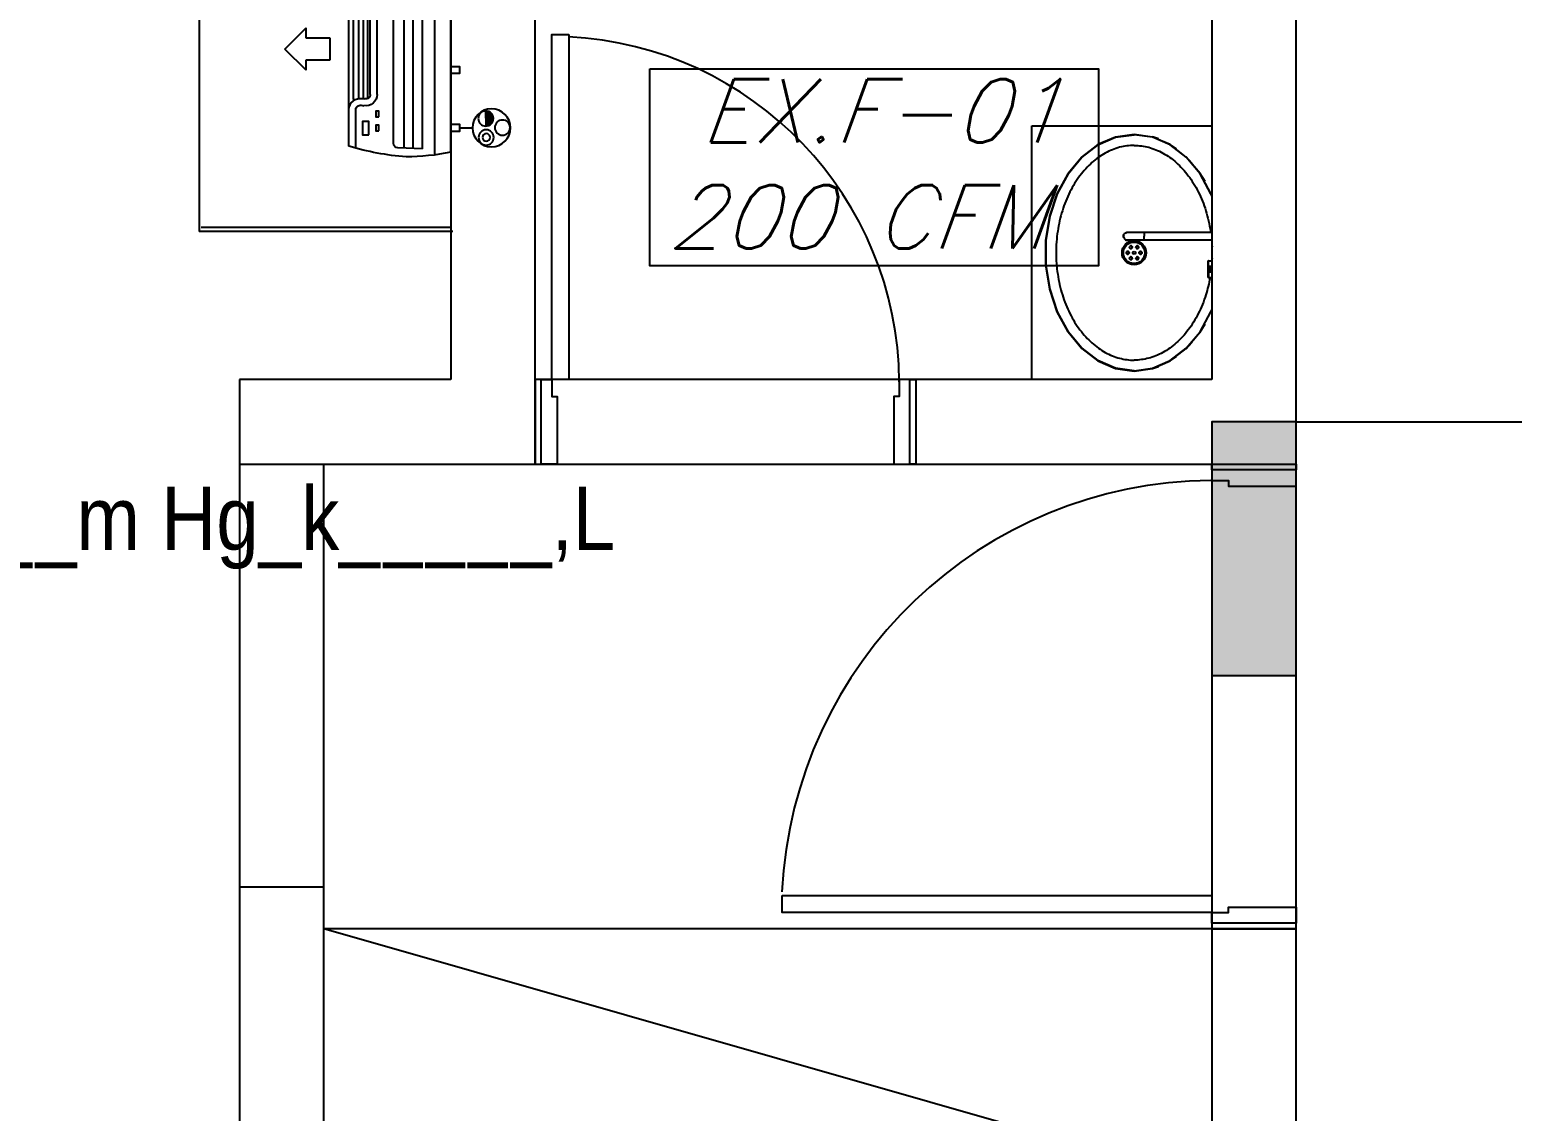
# Model space of a CAD drawing. Header units: metres. Extents: x -658 to -58, y -713 to -118.
# Drawn here: x -105.047 to -101.54, y -196.178 to -193.618 of the extents above; entities that cross this region are included whole.
import ezdxf
from ezdxf.enums import TextEntityAlignment as Align

# ---------------------------------------------------------------- set-up
doc = ezdxf.new("R2010")
doc.units = ezdxf.units.M
doc.header["$LTSCALE"] = 100
doc.layers.add('AC', color=8, linetype='Continuous', lineweight=30)
for name, color, linetype in [('me$0$ME$0$0 Zimmer CEILING', 2, 'Continuous'), ('me$0$ME$0$EQU', 6, 'Continuous'), ('plan', 8, 'Continuous'), ('REF-PIPE', 6, 'Continuous'), ('TEXT AC', 7, 'Continuous')]:
    doc.layers.add(name, color=color, linetype=linetype)
doc.styles.add('rss_dim1', font='romans.shx')
doc.styles.add('style12', font='xarab.shx')

# ---------------------------------------------------------------- blocks, each defined once
blk = doc.blocks.new('wash_basin_15442 - Type 1-V36-الدور الاول')
for p, q in [((0.125, -0.1), (0.125, -0.525)), ((0.366, -0.1), (0.366, -0.1075)), ((0.3794, -0.1), (0.3794, -0.1075)), ((0.3797, -0.1075), (0.3797, -0.1)), ((0.3797, -0.1), (0.3797, -0.1075)), ((0.3802, -0.1), (0.3802, -0.1075)), ((0.3802, -0.1), (0.3802, -0.1075)), ((0.3802, -0.1075), (0.3802, -0.1)), ((0.3803, -0.1075), (0.3803, -0.1)), ((0.3917, -0.1), (0.3917, -0.1075)), ((0.3918, -0.1075), (0.3918, -0.1)), ((0.3918, -0.1), (0.3918, -0.1075)), ((0.3918, -0.1075), (0.3918, -0.1)), ((0.3923, -0.1), (0.3923, -0.1075)), ((0.3923, -0.1075), (0.3923, -0.1)), ((0.3926, -0.1075), (0.3926, -0.1)), ((0.406, -0.1075), (0.406, -0.1)), ((0.4545, -0.1), (0.4545, -0.26)), ((0.4735, -0.26), (0.4735, -0.1)), ((0.725, -0.525), (0.725, -0.1)), ((0.2366, -0.1281), (0.2566, -0.1157)), ((0.3794, -0.1075), (0.366, -0.1075)), ((0.3795, -0.1085), (0.3686, -0.1085)), ((0.3686, -0.1085), (0.3795, -0.1085)), ((0.3794, -0.1075), (0.3797, -0.1075)), ((0.3797, -0.1075), (0.3794, -0.1075)), ((0.3802, -0.1075), (0.3803, -0.1075)), ((0.3803, -0.1075), (0.3802, -0.1075)), ((0.3917, -0.1075), (0.3803, -0.1075)), ((0.3916, -0.1085), (0.3804, -0.1085)), ((0.3804, -0.1085), (0.3916, -0.1085)), ((0.3889, -0.1075), (0.3831, -0.1075)), ((0.3917, -0.1075), (0.3918, -0.1075)), ((0.3918, -0.1075), (0.3917, -0.1075)), ((0.3926, -0.1075), (0.3923, -0.1075)), ((0.3923, -0.1075), (0.3926, -0.1075)), ((0.3925, -0.1085), (0.4034, -0.1085)), ((0.4034, -0.1085), (0.3925, -0.1085)), ((0.3926, -0.1075), (0.406, -0.1075)), ((0.5933, -0.1157), (0.6132, -0.1281)), ((0.1978, -0.1606), (0.2133, -0.1459)), ((0.6365, -0.1459), (0.652, -0.1606)), ((0.1689, -0.1985), (0.1792, -0.1828)), ((0.6709, -0.1832), (0.681, -0.1985)), ((0.151, -0.24), (0.1557, -0.2259)), ((0.6942, -0.2259), (0.6989, -0.24)), ((0.4558, -0.26), (0.464, -0.26)), ((0.4722, -0.26), (0.464, -0.26)), ((0.125, -0.525), (0.725, -0.525))]:
    blk.add_line(p, q)
at = {"flags": 128}
for points in [[(0.1449, -0.2835), (0.151, -0.2398), (0.1691, -0.1981), (0.1984, -0.16), (0.2376, -0.1274), (0.2849, -0.1016), (0.2895, -0.0997)], [(0.1455, -0.2835), (0.1517, -0.2398), (0.1697, -0.198), (0.1989, -0.16), (0.238, -0.1274), (0.2852, -0.1016), (0.2897, -0.0997)], [(0.1455, -0.2835), (0.1517, -0.2398), (0.1697, -0.198), (0.1989, -0.16), (0.238, -0.1274), (0.2852, -0.1016), (0.29, -0.1)], [(0.3846, -0.1), (0.3845, -0.1001), (0.3844, -0.1001), (0.3843, -0.1002), (0.3841, -0.1003), (0.384, -0.1004), (0.3839, -0.1004), (0.3838, -0.1005), (0.3837, -0.1006), (0.3836, -0.1007), (0.3835, -0.1008), (0.3834, -0.1009), (0.3833, -0.101), (0.3832, -0.1011), (0.3831, -0.1012), (0.3831, -0.1014), (0.383, -0.1015), (0.3829, -0.1016), (0.3828, -0.1017), (0.3828, -0.1019), (0.3827, -0.102), (0.3827, -0.1021), (0.3826, -0.1022), (0.3826, -0.1024), (0.3826, -0.1025), (0.3826, -0.1027), (0.3825, -0.1028), (0.3825, -0.1029), (0.3825, -0.1031), (0.3825, -0.1032), (0.3825, -0.1034), (0.3825, -0.1035), (0.3825, -0.1036), (0.3825, -0.1038), (0.3826, -0.1039), (0.3826, -0.104), (0.3826, -0.1042), (0.3827, -0.1043), (0.3827, -0.1044), (0.3828, -0.1046), (0.3828, -0.1047), (0.3829, -0.1048), (0.3829, -0.105), (0.383, -0.1051), (0.3831, -0.1052), (0.3832, -0.1053), (0.3833, -0.1054), (0.3833, -0.1055), (0.3834, -0.1056), (0.3835, -0.1057), (0.3836, -0.1058), (0.3837, -0.1059), (0.3838, -0.106), (0.384, -0.1061), (0.3841, -0.1062), (0.3842, -0.1062), (0.3843, -0.1063), (0.3844, -0.1064), (0.3846, -0.1064), (0.3847, -0.1065), (0.3848, -0.1065), (0.385, -0.1066), (0.3851, -0.1066), (0.3852, -0.1067), (0.3854, -0.1067), (0.3855, -0.1067), (0.3856, -0.1067), (0.3858, -0.1067), (0.3859, -0.1068), (0.386, -0.1068)], [(0.386, -0.1068), (0.3861, -0.1067), (0.3863, -0.1067), (0.3864, -0.1067), (0.3866, -0.1067), (0.3867, -0.1067), (0.3868, -0.1066), (0.387, -0.1066), (0.3871, -0.1066), (0.3872, -0.1065), (0.3874, -0.1065), (0.3875, -0.1064), (0.3876, -0.1064), (0.3877, -0.1063), (0.3879, -0.1062), (0.388, -0.1061), (0.3881, -0.1061), (0.3882, -0.106), (0.3883, -0.1059), (0.3884, -0.1058), (0.3885, -0.1057), (0.3886, -0.1056), (0.3887, -0.1055), (0.3888, -0.1054), (0.3889, -0.1053), (0.3889, -0.1051), (0.389, -0.105), (0.3891, -0.1049), (0.3892, -0.1048), (0.3892, -0.1046), (0.3893, -0.1045), (0.3893, -0.1044), (0.3894, -0.1043), (0.3894, -0.1041), (0.3894, -0.104), (0.3894, -0.1038), (0.3895, -0.1037), (0.3895, -0.1036), (0.3895, -0.1034), (0.3895, -0.1033), (0.3895, -0.1031), (0.3895, -0.103), (0.3895, -0.1029), (0.3895, -0.1027), (0.3894, -0.1026), (0.3894, -0.1025), (0.3894, -0.1023), (0.3893, -0.1022), (0.3893, -0.1021), (0.3892, -0.1019), (0.3892, -0.1018), (0.3891, -0.1017), (0.3891, -0.1015), (0.389, -0.1014), (0.3889, -0.1013), (0.3888, -0.1012), (0.3887, -0.1011), (0.3887, -0.101), (0.3886, -0.1009), (0.3885, -0.1008), (0.3884, -0.1007), (0.3883, -0.1006), (0.3882, -0.1005), (0.388, -0.1004), (0.3879, -0.1003), (0.3878, -0.1003), (0.3877, -0.1002), (0.3876, -0.1001), (0.3874, -0.1001), (0.3873, -0.1)], [(0.5599, -0.1), (0.5646, -0.1016), (0.6119, -0.1274), (0.651, -0.16), (0.6802, -0.198), (0.6982, -0.2398), (0.7043, -0.2835)], [(0.5602, -0.0997), (0.5646, -0.1016), (0.6119, -0.1274), (0.651, -0.16), (0.6802, -0.198), (0.6982, -0.2398), (0.7043, -0.2835)], [(0.5603, -0.0997), (0.5649, -0.1016), (0.6123, -0.1274), (0.6514, -0.16), (0.6807, -0.1981), (0.6988, -0.2398), (0.7049, -0.2835)], [(0.367, -0.1085), (0.367, -0.1085), (0.3669, -0.1085), (0.3669, -0.1085), (0.3668, -0.1085), (0.3668, -0.1085), (0.3668, -0.1085), (0.3667, -0.1085), (0.3667, -0.1084), (0.3666, -0.1084), (0.3666, -0.1084), (0.3666, -0.1084), (0.3665, -0.1084), (0.3665, -0.1084), (0.3665, -0.1083), (0.3664, -0.1083), (0.3664, -0.1083), (0.3664, -0.1083), (0.3663, -0.1083), (0.3663, -0.1082), (0.3663, -0.1082), (0.3663, -0.1082), (0.3662, -0.1081), (0.3662, -0.1081), (0.3662, -0.1081), (0.3662, -0.108), (0.3661, -0.108), (0.3661, -0.108), (0.3661, -0.1079), (0.3661, -0.1079), (0.3661, -0.1079), (0.3661, -0.1078), (0.366, -0.1078), (0.366, -0.1077), (0.366, -0.1077), (0.366, -0.1077), (0.366, -0.1076), (0.366, -0.1076), (0.366, -0.1076), (0.366, -0.1075), (0.366, -0.1075)], [(0.3795, -0.1085), (0.3788, -0.1085), (0.3781, -0.1085), (0.3774, -0.1085), (0.3767, -0.1085), (0.3761, -0.1085), (0.3754, -0.1085), (0.3748, -0.1085), (0.3742, -0.1085), (0.3736, -0.1085), (0.3731, -0.1085), (0.3725, -0.1085), (0.372, -0.1085), (0.3715, -0.1085), (0.371, -0.1085), (0.3706, -0.1085), (0.3701, -0.1085), (0.3697, -0.1085), (0.3693, -0.1085), (0.369, -0.1085), (0.3687, -0.1085), (0.3684, -0.1085), (0.3681, -0.1085), (0.3679, -0.1085), (0.3676, -0.1085), (0.3675, -0.1085), (0.3673, -0.1085), (0.3672, -0.1085), (0.3671, -0.1085), (0.367, -0.1085), (0.367, -0.1085), (0.367, -0.1085)], [(0.367, -0.1085), (0.367, -0.1085), (0.3671, -0.1085), (0.3671, -0.1085), (0.3672, -0.1085), (0.3674, -0.1085), (0.3675, -0.1085), (0.3677, -0.1085), (0.368, -0.1085), (0.3682, -0.1085), (0.3685, -0.1085), (0.3688, -0.1085), (0.3691, -0.1085), (0.3695, -0.1085), (0.3699, -0.1085), (0.3703, -0.1085), (0.3708, -0.1085), (0.3712, -0.1085), (0.3717, -0.1085), (0.3722, -0.1085), (0.3728, -0.1085), (0.3733, -0.1085), (0.3739, -0.1085), (0.3745, -0.1085), (0.3751, -0.1085), (0.3757, -0.1085), (0.3764, -0.1085), (0.377, -0.1085), (0.3777, -0.1085), (0.3784, -0.1085), (0.3791, -0.1085), (0.3795, -0.1085)], [(0.3826, -0.1085), (0.3818, -0.1085), (0.3811, -0.1085), (0.3804, -0.1085)], [(0.3804, -0.1085), (0.3811, -0.1085), (0.3819, -0.1085), (0.3826, -0.1085), (0.3834, -0.1085), (0.3841, -0.1085), (0.3849, -0.1085), (0.3856, -0.1085), (0.3864, -0.1085), (0.3872, -0.1085), (0.3879, -0.1085), (0.3887, -0.1085), (0.3894, -0.1085), (0.3902, -0.1085), (0.3909, -0.1085), (0.3916, -0.1085)], [(0.3916, -0.1085), (0.3909, -0.1085), (0.3901, -0.1085), (0.3894, -0.1085)], [(0.3925, -0.1085), (0.3932, -0.1085), (0.3939, -0.1085), (0.3946, -0.1085), (0.3953, -0.1085), (0.3959, -0.1085), (0.3966, -0.1085), (0.3972, -0.1085), (0.3978, -0.1085), (0.3984, -0.1085), (0.3989, -0.1085), (0.3995, -0.1085), (0.4, -0.1085), (0.4005, -0.1085), (0.401, -0.1085), (0.4014, -0.1085), (0.4019, -0.1085), (0.4023, -0.1085), (0.4027, -0.1085), (0.403, -0.1085), (0.4033, -0.1085), (0.4036, -0.1085), (0.4039, -0.1085), (0.4041, -0.1085), (0.4044, -0.1085), (0.4045, -0.1085), (0.4047, -0.1085), (0.4048, -0.1085), (0.4049, -0.1085), (0.405, -0.1085), (0.405, -0.1085), (0.405, -0.1085)], [(0.405, -0.1085), (0.405, -0.1085), (0.4049, -0.1085), (0.4049, -0.1085), (0.4048, -0.1085), (0.4046, -0.1085), (0.4045, -0.1085), (0.4043, -0.1085), (0.404, -0.1085), (0.4038, -0.1085), (0.4035, -0.1085), (0.4032, -0.1085), (0.4029, -0.1085), (0.4025, -0.1085), (0.4021, -0.1085), (0.4017, -0.1085), (0.4012, -0.1085), (0.4008, -0.1085), (0.4003, -0.1085), (0.3998, -0.1085), (0.3992, -0.1085), (0.3987, -0.1085), (0.3981, -0.1085), (0.3975, -0.1085), (0.3969, -0.1085), (0.3963, -0.1085), (0.3956, -0.1085), (0.395, -0.1085), (0.3943, -0.1085), (0.3936, -0.1085), (0.3929, -0.1085), (0.3925, -0.1085)], [(0.406, -0.1075), (0.406, -0.1075), (0.406, -0.1076), (0.406, -0.1076), (0.406, -0.1077), (0.406, -0.1077), (0.406, -0.1077), (0.406, -0.1078), (0.4059, -0.1078), (0.4059, -0.1079), (0.4059, -0.1079), (0.4059, -0.1079), (0.4059, -0.108), (0.4059, -0.108), (0.4058, -0.108), (0.4058, -0.1081), (0.4058, -0.1081), (0.4058, -0.1081), (0.4058, -0.1082), (0.4057, -0.1082), (0.4057, -0.1082), (0.4057, -0.1082), (0.4056, -0.1083), (0.4056, -0.1083), (0.4056, -0.1083), (0.4055, -0.1083), (0.4055, -0.1084), (0.4055, -0.1084), (0.4054, -0.1084), (0.4054, -0.1084), (0.4054, -0.1084), (0.4053, -0.1084), (0.4053, -0.1085), (0.4052, -0.1085), (0.4052, -0.1085), (0.4052, -0.1085), (0.4051, -0.1085), (0.4051, -0.1085), (0.4051, -0.1085), (0.405, -0.1085), (0.405, -0.1085)], [(0.4545, -0.26), (0.4545, -0.2616), (0.4545, -0.2631), (0.4545, -0.2647), (0.4545, -0.2662), (0.4545, -0.2677), (0.4545, -0.2693), (0.4545, -0.2708), (0.4545, -0.2723), (0.4545, -0.2737), (0.4545, -0.2752), (0.4545, -0.2766), (0.4545, -0.278), (0.4545, -0.2794), (0.4545, -0.2807), (0.4545, -0.282), (0.4545, -0.2833), (0.4545, -0.2845), (0.4545, -0.2857), (0.4545, -0.2869), (0.4545, -0.288), (0.4545, -0.289), (0.4545, -0.2901), (0.4545, -0.291), (0.4545, -0.2919), (0.4545, -0.2928), (0.4545, -0.2936), (0.4545, -0.2944), (0.4545, -0.2951), (0.4545, -0.2958), (0.4545, -0.2963), (0.4545, -0.2969), (0.4545, -0.2974), (0.4545, -0.2978), (0.4545, -0.2981), (0.4545, -0.2984), (0.4545, -0.2987), (0.4545, -0.2988), (0.4545, -0.2989), (0.4545, -0.299)], [(0.4735, -0.299), (0.4735, -0.2989), (0.4735, -0.2988), (0.4735, -0.2987), (0.4735, -0.2984), (0.4735, -0.2981), (0.4735, -0.2978), (0.4735, -0.2974), (0.4735, -0.2969), (0.4735, -0.2964), (0.4735, -0.2958), (0.4735, -0.2951), (0.4735, -0.2944), (0.4735, -0.2936), (0.4735, -0.2928), (0.4735, -0.292), (0.4735, -0.291), (0.4735, -0.2901), (0.4735, -0.289), (0.4735, -0.288), (0.4735, -0.2869), (0.4735, -0.2857), (0.4735, -0.2845), (0.4735, -0.2833), (0.4735, -0.282), (0.4735, -0.2807), (0.4735, -0.2794), (0.4735, -0.278), (0.4735, -0.2766), (0.4735, -0.2752), (0.4735, -0.2737), (0.4735, -0.2723), (0.4735, -0.2708), (0.4735, -0.2693), (0.4735, -0.2678), (0.4735, -0.2662), (0.4735, -0.2647), (0.4735, -0.2631), (0.4735, -0.2616), (0.4735, -0.26), (0.4735, -0.26)], [(0.7049, -0.2835), (0.6988, -0.3271), (0.6807, -0.3689), (0.6514, -0.4069), (0.6123, -0.4395), (0.5649, -0.4653), (0.5114, -0.4832), (0.4542, -0.4923), (0.3957, -0.4923), (0.3384, -0.4832), (0.2849, -0.4653), (0.2376, -0.4395), (0.1984, -0.4069), (0.1691, -0.3689), (0.151, -0.3271), (0.1449, -0.2835)], [(0.1455, -0.2835), (0.1517, -0.3271), (0.1697, -0.3689), (0.1989, -0.4069), (0.238, -0.4395), (0.2852, -0.4653), (0.3386, -0.4832), (0.3957, -0.4923), (0.4542, -0.4923), (0.5113, -0.4832), (0.5646, -0.4653), (0.6119, -0.4395), (0.651, -0.4069), (0.6802, -0.3689), (0.6982, -0.3271), (0.7043, -0.2835)], [(0.7043, -0.2835), (0.6982, -0.3271), (0.6802, -0.3689), (0.651, -0.4069), (0.6119, -0.4395), (0.5646, -0.4653), (0.5113, -0.4832), (0.4542, -0.4923), (0.3957, -0.4923), (0.3386, -0.4832), (0.2852, -0.4653), (0.238, -0.4395), (0.1989, -0.4069), (0.1697, -0.3689), (0.1517, -0.3271), (0.1455, -0.2835)]]:
    blk.add_lwpolyline(points, dxfattribs=at)
for centre, radius, start, end in [((0.386, -0.1032), 0.0035, 100.9743, 180), ((0.386, -0.1032), 0.0035, 180, 270), ((0.386, -0.1032), 0.0025, 90, 180), ((0.386, -0.1032), 0.0025, 180, 270), ((0.386, -0.1032), 0.0025, 270, 90), ((0.386, -0.1032), 0.0035, 270, 360), ((0.386, -0.1032), 0.0035, 0, 79.0257), ((0.3795, -0.1083), 0.0002, 270, 0), ((0.3795, -0.1083), 0.0002, 270, 360), ((0.3804, -0.1083), 0.0002, 180, 270), ((0.3804, -0.1083), 0.0002, 180, 270), ((0.3916, -0.1083), 0.0002, 270, 0), ((0.3916, -0.1083), 0.0002, 270, 0), ((0.3925, -0.1083), 0.0002, 180, 270), ((0.3925, -0.1083), 0.0002, 180, 270), ((0.4249, -0.2835), 0.0286, 90, 270), ((0.4249, -0.2835), 0.0286, 0, 180), ((0.4249, -0.2835), 0.0254, 90, 270), ((0.4249, -0.2835), 0.00317, 90, 180), ((0.4249, -0.2835), 0.00318, 90, 105), ((0.4249, -0.2835), 0.0286, 270, 90), ((0.4249, -0.2835), 0.0254, 270, 90), ((0.4249, -0.2835), 0.00318, 75, 90), ((0.4249, -0.2835), 0.00318, 0, 90), ((0.4249, -0.2835), 0.0286, 180, 0), ((0.4249, -0.2835), 0.00317, 180, 270), ((0.4249, -0.2835), 0.00318, 255, 270), ((0.4249, -0.2835), 0.00317, 270, 0), ((0.4249, -0.2835), 0.00317, 270, 285), ((0.464, -0.299), 0.0095, 170, 210), ((0.464, -0.299), 0.0095, 180, 193.6243), ((0.464, -0.299), 0.0095, 250, 270), ((0.464, -0.299), 0.0085, 253.3917, 270), ((0.464, -0.299), 0.0095, 258.4463, 270), ((0.464, -0.299), 0.009, 261.6271, 270), ((0.464, -0.299), 0.0085, 270, 286.6195), ((0.464, -0.299), 0.0095, 270, 290), ((0.464, -0.299), 0.009, 270, 278.39), ((0.464, -0.299), 0.0095, 270, 281.5609), ((0.464, -0.299), 0.0095, 330, 10), ((0.464, -0.299), 0.0095, 346.3821, 360)]:
    blk.add_arc(centre, radius, start, end)
for points, knots in [([(0.366, -0.1039), (0.3521, -0.1064), (0.3224, -0.1135), (0.2801, -0.1306), (0.2414, -0.1545), (0.2102, -0.1831), (0.1876, -0.215), (0.174, -0.2488), (0.1709, -0.2719), (0.1709, -0.2835)], [4.941188, 4.941188, 4.941188, 4.941188, 5.105088, 5.301438, 5.497787, 5.694137, 5.890486, 6.086836, 6.283185, 6.283185, 6.283185, 6.283185]), ([(0.3854, -0.0998), (0.3852, -0.0998), (0.3848, -0.0999), (0.3843, -0.1002), (0.384, -0.1004), (0.3837, -0.1006), (0.3835, -0.1008), (0.3833, -0.101), (0.3831, -0.1012), (0.3829, -0.1016), (0.3826, -0.1022), (0.3825, -0.1028), (0.3825, -0.1032)], [0.5555556, 0.5555556, 0.5555556, 0.5555556, 0.6111111, 0.6666667, 0.6944444, 0.7222222, 0.75, 0.7777778, 0.8055556, 0.8333333, 0.8888889, 1, 1, 1, 1]), ([(0.3825, -0.1032), (0.3825, -0.1037), (0.3826, -0.1043), (0.3829, -0.1049), (0.3831, -0.1053), (0.3833, -0.1055), (0.3835, -0.1057), (0.3837, -0.1059), (0.384, -0.1061), (0.3842, -0.1063), (0.3845, -0.1064), (0.3849, -0.1066), (0.3856, -0.1068), (0.3864, -0.1068), (0.3872, -0.1066), (0.3877, -0.1063), (0.388, -0.1061), (0.3883, -0.1059), (0.3885, -0.1057), (0.3887, -0.1055), (0.3889, -0.1053), (0.3891, -0.1049), (0.3894, -0.1043), (0.3895, -0.1037), (0.3895, -0.1032)], [0, 0, 0, 0, 0.111111, 0.166667, 0.194444, 0.222222, 0.25, 0.277778, 0.305556, 0.333333, 0.361111, 0.388889, 0.444444, 0.555556, 0.611111, 0.666667, 0.694444, 0.722222, 0.75, 0.777778, 0.805556, 0.833333, 0.888889, 1, 1, 1, 1]), ([(0.3895, -0.1032), (0.3895, -0.1028), (0.3894, -0.1022), (0.3891, -0.1016), (0.3889, -0.1012), (0.3887, -0.101), (0.3885, -0.1008), (0.3883, -0.1006), (0.388, -0.1004), (0.3878, -0.1002), (0.3875, -0.1001), (0.3871, -0.0999), (0.3868, -0.0998), (0.3866, -0.0998)], [0, 0, 0, 0, 0.1111111, 0.1666667, 0.1944444, 0.2222222, 0.25, 0.2777778, 0.3055556, 0.3333333, 0.3611111, 0.3888889, 0.4444444, 0.4444444, 0.4444444, 0.4444444]), ([(0.6789, -0.2835), (0.6789, -0.2719), (0.6759, -0.2488), (0.6623, -0.215), (0.6397, -0.1831), (0.6085, -0.1545), (0.5698, -0.1306), (0.525, -0.1125), (0.4913, -0.1049), (0.4735, -0.1023), (0.4724, -0.1021)], [3.141593, 3.141593, 3.141593, 3.141593, 3.337942, 3.534292, 3.730641, 3.926991, 4.12334, 4.31969, 4.516039, 4.529088, 4.529088, 4.529088, 4.529088]), ([(0.3794, -0.1075), (0.3794, -0.1076), (0.3794, -0.1078), (0.3794, -0.1082), (0.3795, -0.1084), (0.3795, -0.1085), (0.3795, -0.1085)], [0, 0, 0, 0, 0.2, 0.4, 0.7, 1, 1, 1, 1]), ([(0.3804, -0.1083), (0.3804, -0.1083), (0.3804, -0.1085), (0.3804, -0.1085), (0.3804, -0.1085)], [0.6, 0.6, 0.6, 0.6, 0.7, 1, 1, 1, 1]), ([(0.3916, -0.1083), (0.3916, -0.1083), (0.3916, -0.1085), (0.3916, -0.1085), (0.3916, -0.1085)], [0.6, 0.6, 0.6, 0.6, 0.7, 1, 1, 1, 1]), ([(0.3926, -0.1075), (0.3926, -0.1076), (0.3926, -0.1078), (0.3926, -0.1082), (0.3925, -0.1084), (0.3925, -0.1085), (0.3925, -0.1085)], [0, 0, 0, 0, 0.2, 0.4, 0.7, 1, 1, 1, 1]), ([(0.4102, -0.2786), (0.41, -0.2785), (0.4097, -0.2782), (0.4093, -0.2778), (0.4091, -0.2775), (0.4089, -0.2772), (0.4088, -0.2769), (0.4087, -0.2765), (0.4086, -0.2758), (0.4088, -0.2748), (0.4093, -0.2738), (0.4101, -0.2732), (0.4108, -0.2729), (0.4113, -0.2727), (0.4118, -0.2727), (0.4126, -0.2727), (0.4131, -0.2729), (0.4134, -0.2731)], [-1, -1, -1, -1, -0.916667, -0.875, -0.833333, -0.791667, -0.770833, -0.75, -0.666667, -0.555556, -0.444444, -0.333333, -0.277778, -0.222222, -0.166667, -0.111111, 0, 0, 0, 0]), ([(0.4134, -0.2731), (0.4137, -0.2733), (0.4141, -0.2736), (0.4145, -0.2742), (0.4147, -0.2745), (0.4148, -0.2747), (0.4149, -0.275), (0.4149, -0.2753), (0.415, -0.2755), (0.415, -0.2759), (0.415, -0.2764), (0.4148, -0.2771), (0.4144, -0.2778), (0.4139, -0.2783), (0.4136, -0.2785), (0.4133, -0.2787), (0.4129, -0.2788), (0.4126, -0.2789), (0.4123, -0.279), (0.412, -0.279), (0.4117, -0.279), (0.4111, -0.279), (0.4105, -0.2788), (0.4102, -0.2786)], [-1, -1, -1, -1, -0.888889, -0.833333, -0.805556, -0.777778, -0.75, -0.722222, -0.694444, -0.666667, -0.611111, -0.555556, -0.444444, -0.388889, -0.361111, -0.333333, -0.277778, -0.25, -0.222222, -0.194444, -0.166667, -0.111111, 0, 0, 0, 0]), ([(0.4102, -0.2786), (0.4105, -0.2788), (0.4111, -0.279), (0.4117, -0.279), (0.4121, -0.279), (0.4122, -0.279), (0.4123, -0.279)], [-1, -1, -1, -1, -0.8888889, -0.8333333, -0.8055556, -0.7777778, -0.7777778, -0.7777778, -0.7777778]), ([(0.4134, -0.2731), (0.4132, -0.273), (0.4128, -0.2728), (0.4123, -0.2727), (0.4118, -0.2727), (0.4115, -0.2727), (0.4113, -0.2727), (0.4113, -0.2727)], [-1, -1, -1, -1, -0.9166667, -0.875, -0.8333333, -0.7916667, -0.7777778, -0.7777778, -0.7777778, -0.7777778]), ([(0.4148, -0.2747), (0.4147, -0.2747), (0.4147, -0.2745), (0.4145, -0.2742), (0.4141, -0.2736), (0.4137, -0.2733), (0.4134, -0.2731)], [-0.2222222, -0.2222222, -0.2222222, -0.2222222, -0.1944444, -0.1666667, -0.1111111, 0, 0, 0, 0]), ([(0.4218, -0.2683), (0.4218, -0.2679), (0.4218, -0.2675), (0.422, -0.267), (0.4222, -0.2667), (0.4225, -0.2663), (0.4229, -0.2658), (0.4237, -0.2653), (0.4245, -0.2651), (0.4249, -0.2651)], [-1, -1, -1, -1, -0.785714, -0.732143, -0.678571, -0.571429, -0.428571, -0.285714, 0, 0, 0, 0]), ([(0.4218, -0.2683), (0.4218, -0.2686), (0.4218, -0.2691), (0.422, -0.2696), (0.4222, -0.2699), (0.4225, -0.2703), (0.4229, -0.2708), (0.4235, -0.2711), (0.4242, -0.2714), (0.4247, -0.2715), (0.4249, -0.2715)], [-1, -1, -1, -1, -0.785714, -0.732143, -0.678571, -0.571429, -0.428571, -0.285714, -0.142857, 0, 0, 0, 0]), ([(0.4249, -0.2651), (0.4246, -0.2651), (0.4241, -0.2652), (0.4237, -0.2654), (0.4235, -0.2654)], [-1, -1, -1, -1, -0.7857143, -0.7142857, -0.7142857, -0.7142857, -0.7142857]), ([(0.4249, -0.2651), (0.4253, -0.2651), (0.426, -0.2652), (0.4269, -0.2657), (0.4275, -0.2663), (0.4278, -0.2669), (0.4281, -0.2676), (0.4281, -0.268), (0.4281, -0.2683)], [-1, -1, -1, -1, -0.785714, -0.571429, -0.428571, -0.285714, -0.142857, 0, 0, 0, 0]), ([(0.4281, -0.2683), (0.4281, -0.2686), (0.4281, -0.2691), (0.4279, -0.2695), (0.4277, -0.2699), (0.4274, -0.2703), (0.427, -0.2708), (0.4264, -0.2711), (0.4257, -0.2714), (0.4252, -0.2715), (0.4249, -0.2715)], [-1, -1, -1, -1, -0.785714, -0.732143, -0.678571, -0.571429, -0.428571, -0.285714, -0.142857, 0, 0, 0, 0]), ([(0.4281, -0.2683), (0.4281, -0.2679), (0.4281, -0.2675), (0.4279, -0.267), (0.4277, -0.2667), (0.4276, -0.2665), (0.4275, -0.2663)], [-1, -1, -1, -1, -0.7857143, -0.7321429, -0.6785714, -0.5714286, -0.5714286, -0.5714286, -0.5714286]), ([(0.4397, -0.2786), (0.4394, -0.2788), (0.4388, -0.279), (0.4382, -0.279), (0.4379, -0.279), (0.4376, -0.279), (0.4373, -0.2789), (0.437, -0.2789), (0.4368, -0.2788), (0.4364, -0.2786), (0.4361, -0.2783), (0.4355, -0.2778), (0.4351, -0.2771), (0.435, -0.2765), (0.4349, -0.2761), (0.4349, -0.2757), (0.4349, -0.2754), (0.435, -0.275), (0.4351, -0.2747), (0.4352, -0.2745), (0.4354, -0.2742), (0.4358, -0.2736), (0.4362, -0.2733), (0.4365, -0.2731)], [-1, -1, -1, -1, -0.888889, -0.833333, -0.805556, -0.777778, -0.75, -0.722222, -0.694444, -0.666667, -0.611111, -0.555556, -0.444444, -0.388889, -0.361111, -0.333333, -0.277778, -0.25, -0.222222, -0.194444, -0.166667, -0.111111, 0, 0, 0, 0]), ([(0.4365, -0.2731), (0.4362, -0.2733), (0.4358, -0.2736), (0.4354, -0.2742), (0.4352, -0.2745), (0.4352, -0.2747), (0.4351, -0.2747)], [-1, -1, -1, -1, -0.8888889, -0.8333333, -0.8055556, -0.7777778, -0.7777778, -0.7777778, -0.7777778]), ([(0.4386, -0.2727), (0.4384, -0.2727), (0.438, -0.2727), (0.4373, -0.2727), (0.4368, -0.2729), (0.4365, -0.2731)], [-0.2222222, -0.2222222, -0.2222222, -0.2222222, -0.1666667, -0.1111111, 0, 0, 0, 0]), ([(0.4365, -0.2731), (0.4367, -0.273), (0.4371, -0.2728), (0.4376, -0.2727), (0.438, -0.2727), (0.4384, -0.2727), (0.4387, -0.2727), (0.4391, -0.2728), (0.4397, -0.2731), (0.4406, -0.2738), (0.4411, -0.2748), (0.4413, -0.2757), (0.4412, -0.2765), (0.4411, -0.277), (0.4408, -0.2775), (0.4404, -0.2781), (0.44, -0.2784), (0.4397, -0.2786)], [-1, -1, -1, -1, -0.916667, -0.875, -0.833333, -0.791667, -0.770833, -0.75, -0.666667, -0.555556, -0.444444, -0.333333, -0.277778, -0.222222, -0.166667, -0.111111, 0, 0, 0, 0]), ([(0.4376, -0.279), (0.4377, -0.279), (0.4378, -0.279), (0.4382, -0.279), (0.4388, -0.279), (0.4394, -0.2788), (0.4397, -0.2786)], [-0.2222222, -0.2222222, -0.2222222, -0.2222222, -0.1944444, -0.1666667, -0.1111111, 0, 0, 0, 0]), ([(0.4397, -0.2786), (0.4399, -0.2785), (0.4402, -0.2783), (0.4404, -0.278), (0.4405, -0.2779)], [-1, -1, -1, -1, -0.9166667, -0.8888889, -0.8888889, -0.8888889, -0.8888889]), ([(0.4134, -0.2938), (0.4132, -0.2939), (0.4128, -0.2941), (0.4123, -0.2942), (0.4118, -0.2942), (0.4115, -0.2942), (0.4112, -0.2942), (0.4108, -0.2941), (0.4102, -0.2938), (0.4093, -0.2931), (0.4088, -0.2921), (0.4086, -0.2912), (0.4087, -0.2904), (0.4088, -0.2899), (0.4091, -0.2894), (0.4095, -0.2888), (0.4099, -0.2885), (0.4102, -0.2883)], [-1, -1, -1, -1, -0.916667, -0.875, -0.833333, -0.791667, -0.770833, -0.75, -0.666667, -0.555556, -0.444444, -0.333333, -0.277778, -0.222222, -0.166667, -0.111111, 0, 0, 0, 0]), ([(0.4102, -0.2883), (0.41, -0.2884), (0.4097, -0.2886), (0.4095, -0.2889), (0.4094, -0.289)], [-1, -1, -1, -1, -0.9166667, -0.8888889, -0.8888889, -0.8888889, -0.8888889]), ([(0.4123, -0.2879), (0.4122, -0.2879), (0.412, -0.2879), (0.4117, -0.2879), (0.4111, -0.2879), (0.4105, -0.2881), (0.4102, -0.2883)], [-0.2222222, -0.2222222, -0.2222222, -0.2222222, -0.1944444, -0.1666667, -0.1111111, 0, 0, 0, 0]), ([(0.4102, -0.2883), (0.4105, -0.2881), (0.4111, -0.2879), (0.4117, -0.2879), (0.412, -0.2879), (0.4123, -0.2879), (0.4126, -0.288), (0.4129, -0.288), (0.4131, -0.2881), (0.4135, -0.2883), (0.4138, -0.2886), (0.4144, -0.2891), (0.4148, -0.2898), (0.4149, -0.2904), (0.415, -0.2908), (0.415, -0.2912), (0.415, -0.2915), (0.4149, -0.2919), (0.4148, -0.2922), (0.4147, -0.2924), (0.4145, -0.2927), (0.4141, -0.2933), (0.4137, -0.2936), (0.4134, -0.2938)], [-1, -1, -1, -1, -0.888889, -0.833333, -0.805556, -0.777778, -0.75, -0.722222, -0.694444, -0.666667, -0.611111, -0.555556, -0.444444, -0.388889, -0.361111, -0.333333, -0.277778, -0.25, -0.222222, -0.194444, -0.166667, -0.111111, 0, 0, 0, 0]), ([(0.4113, -0.2942), (0.4115, -0.2942), (0.4118, -0.2942), (0.4126, -0.2942), (0.4131, -0.294), (0.4134, -0.2938)], [-0.2222222, -0.2222222, -0.2222222, -0.2222222, -0.1666667, -0.1111111, 0, 0, 0, 0]), ([(0.4134, -0.2938), (0.4137, -0.2936), (0.4141, -0.2933), (0.4145, -0.2927), (0.4147, -0.2924), (0.4147, -0.2922), (0.4148, -0.2922)], [-1, -1, -1, -1, -0.8888889, -0.8333333, -0.8055556, -0.7777778, -0.7777778, -0.7777778, -0.7777778]), ([(0.4218, -0.2986), (0.4218, -0.2983), (0.4218, -0.2978), (0.422, -0.2974), (0.4222, -0.297), (0.4225, -0.2966), (0.4229, -0.2961), (0.4235, -0.2958), (0.4242, -0.2955), (0.4247, -0.2954), (0.4249, -0.2954)], [-1, -1, -1, -1, -0.785714, -0.732143, -0.678571, -0.571429, -0.428571, -0.285714, -0.142857, 0, 0, 0, 0]), ([(0.4218, -0.2986), (0.4218, -0.299), (0.4218, -0.2994), (0.422, -0.2999), (0.4222, -0.3002), (0.4223, -0.3004), (0.4224, -0.3006)], [-1, -1, -1, -1, -0.7857143, -0.7321429, -0.6785714, -0.5714286, -0.5714286, -0.5714286, -0.5714286]), ([(0.4249, -0.3018), (0.4246, -0.3018), (0.4239, -0.3017), (0.423, -0.3012), (0.4224, -0.3006), (0.4221, -0.3), (0.4218, -0.2993), (0.4218, -0.2989), (0.4218, -0.2986)], [-1, -1, -1, -1, -0.785714, -0.571429, -0.428571, -0.285714, -0.142857, 0, 0, 0, 0]), ([(0.428, -0.2979), (0.428, -0.2978), (0.428, -0.2976), (0.4279, -0.2973), (0.4277, -0.297), (0.4274, -0.2966), (0.427, -0.2961), (0.4264, -0.2958), (0.4257, -0.2955), (0.4252, -0.2954), (0.4249, -0.2954)], [-0.8571429, -0.8571429, -0.8571429, -0.8571429, -0.7857143, -0.7321429, -0.6785714, -0.5714286, -0.4285714, -0.2857143, -0.1428571, 0, 0, 0, 0]), ([(0.4281, -0.2986), (0.4281, -0.299), (0.4281, -0.2994), (0.4279, -0.2999), (0.4277, -0.3002), (0.4274, -0.3006), (0.427, -0.3011), (0.4262, -0.3016), (0.4254, -0.3018), (0.4249, -0.3018)], [-1, -1, -1, -1, -0.785714, -0.732143, -0.678571, -0.571429, -0.428571, -0.285714, 0, 0, 0, 0]), ([(0.4249, -0.3018), (0.4253, -0.3018), (0.4258, -0.3017), (0.4262, -0.3015), (0.4264, -0.3015)], [-1, -1, -1, -1, -0.7857143, -0.7142857, -0.7142857, -0.7142857, -0.7142857]), ([(0.4365, -0.2938), (0.4362, -0.2936), (0.4358, -0.2933), (0.4354, -0.2927), (0.4352, -0.2924), (0.4351, -0.2922), (0.435, -0.2919), (0.435, -0.2916), (0.4349, -0.2914), (0.4349, -0.291), (0.4349, -0.2905), (0.4351, -0.2898), (0.4355, -0.2891), (0.436, -0.2886), (0.4363, -0.2884), (0.4366, -0.2882), (0.437, -0.2881), (0.4373, -0.288), (0.4376, -0.2879), (0.4378, -0.2879), (0.4382, -0.2879), (0.4388, -0.2879), (0.4394, -0.2881), (0.4397, -0.2883)], [-1, -1, -1, -1, -0.888889, -0.833333, -0.805556, -0.777778, -0.75, -0.722222, -0.694444, -0.666667, -0.611111, -0.555556, -0.444444, -0.388889, -0.361111, -0.333333, -0.277778, -0.25, -0.222222, -0.194444, -0.166667, -0.111111, 0, 0, 0, 0]), ([(0.4351, -0.2922), (0.4352, -0.2922), (0.4352, -0.2924), (0.4354, -0.2927), (0.4358, -0.2933), (0.4362, -0.2936), (0.4365, -0.2938)], [-0.2222222, -0.2222222, -0.2222222, -0.2222222, -0.1944444, -0.1666667, -0.1111111, 0, 0, 0, 0]), ([(0.4397, -0.2883), (0.4399, -0.2884), (0.4402, -0.2887), (0.4406, -0.2891), (0.4408, -0.2894), (0.441, -0.2897), (0.4411, -0.29), (0.4412, -0.2904), (0.4413, -0.2911), (0.4411, -0.2921), (0.4406, -0.2931), (0.4398, -0.2937), (0.4391, -0.294), (0.4386, -0.2942), (0.438, -0.2942), (0.4373, -0.2942), (0.4368, -0.294), (0.4365, -0.2938)], [-1, -1, -1, -1, -0.916667, -0.875, -0.833333, -0.791667, -0.770833, -0.75, -0.666667, -0.555556, -0.444444, -0.333333, -0.277778, -0.222222, -0.166667, -0.111111, 0, 0, 0, 0]), ([(0.4365, -0.2938), (0.4367, -0.2939), (0.4371, -0.2941), (0.4376, -0.2942), (0.438, -0.2942), (0.4384, -0.2942), (0.4386, -0.2942), (0.4386, -0.2942)], [-1, -1, -1, -1, -0.9166667, -0.875, -0.8333333, -0.7916667, -0.7777778, -0.7777778, -0.7777778, -0.7777778]), ([(0.4397, -0.2883), (0.4394, -0.2881), (0.4388, -0.2879), (0.4382, -0.2879), (0.4378, -0.2879), (0.4377, -0.2879), (0.4376, -0.2879)], [-1, -1, -1, -1, -0.8888889, -0.8333333, -0.8055556, -0.7777778, -0.7777778, -0.7777778, -0.7777778])]:
    blk.add_open_spline(points, degree=3, knots=knots)
for points in [[(0.3843, -0.1013), (0.3834, -0.1014), (0.3824, -0.1015), (0.3815, -0.1016)], [(0.3892, -0.1007), (0.3885, -0.1008), (0.3878, -0.1009), (0.3871, -0.1009)], [(0.4112, -0.0991), (0.4094, -0.0992), (0.4075, -0.0993), (0.4057, -0.0994)], [(0.456, -0.1002), (0.4502, -0.0997), (0.4444, -0.0994), (0.4387, -0.0991)], [(0.3795, -0.1085), (0.3795, -0.1085), (0.3795, -0.1085), (0.3795, -0.1083), (0.3794, -0.1081), (0.3794, -0.1078), (0.3794, -0.1076), (0.3794, -0.1075)], [(0.3797, -0.1083), (0.3797, -0.1083), (0.3797, -0.1083), (0.3797, -0.1081), (0.3797, -0.1078), (0.3797, -0.1076), (0.3797, -0.1075)], [(0.3797, -0.1075), (0.3797, -0.1076), (0.3797, -0.1078), (0.3797, -0.1081), (0.3797, -0.1083), (0.3797, -0.1083), (0.3797, -0.1083)], [(0.3802, -0.1083), (0.3802, -0.1083), (0.3802, -0.1083), (0.3802, -0.1081), (0.3802, -0.1078), (0.3802, -0.1076), (0.3802, -0.1075)], [(0.3802, -0.1075), (0.3802, -0.1076), (0.3802, -0.1078), (0.3802, -0.1081), (0.3802, -0.1083), (0.3802, -0.1083), (0.3802, -0.1083)], [(0.3803, -0.1075), (0.3803, -0.1076), (0.3803, -0.1077), (0.3803, -0.1078)], [(0.3803, -0.1078), (0.3803, -0.1077), (0.3803, -0.1076), (0.3803, -0.1075)], [(0.3804, -0.1085), (0.3804, -0.1085), (0.3804, -0.1085), (0.3804, -0.1084), (0.3804, -0.1083)], [(0.3916, -0.1085), (0.3916, -0.1085), (0.3916, -0.1085), (0.3916, -0.1084), (0.3916, -0.1083)], [(0.3917, -0.1078), (0.3917, -0.1077), (0.3917, -0.1076), (0.3917, -0.1075)], [(0.3917, -0.1075), (0.3917, -0.1076), (0.3917, -0.1077), (0.3917, -0.1078)], [(0.3918, -0.1075), (0.3918, -0.1076), (0.3918, -0.1078), (0.3918, -0.1081), (0.3918, -0.1083), (0.3918, -0.1083), (0.3918, -0.1083)], [(0.3918, -0.1083), (0.3918, -0.1083), (0.3918, -0.1083), (0.3918, -0.1081), (0.3918, -0.1078), (0.3918, -0.1076), (0.3918, -0.1075)], [(0.3923, -0.1075), (0.3923, -0.1076), (0.3923, -0.1078), (0.3923, -0.1081), (0.3923, -0.1083), (0.3923, -0.1083), (0.3923, -0.1083)], [(0.3923, -0.1083), (0.3923, -0.1083), (0.3923, -0.1083), (0.3923, -0.1081), (0.3923, -0.1078), (0.3923, -0.1076), (0.3923, -0.1075)], [(0.3925, -0.1085), (0.3925, -0.1085), (0.3925, -0.1085), (0.3925, -0.1083), (0.3926, -0.1081), (0.3926, -0.1078), (0.3926, -0.1076), (0.3926, -0.1075)], [(0.4094, -0.2779), (0.4096, -0.2782), (0.4099, -0.2784), (0.4102, -0.2786)], [(0.4224, -0.2663), (0.4223, -0.2665), (0.4221, -0.2669), (0.4218, -0.2676), (0.4218, -0.268), (0.4218, -0.2683)], [(0.4249, -0.2715), (0.4247, -0.2715), (0.4242, -0.2714), (0.4235, -0.2711), (0.4229, -0.2708), (0.4224, -0.2702), (0.4221, -0.2696), (0.4218, -0.269), (0.4218, -0.2685), (0.4218, -0.2683)], [(0.4264, -0.2654), (0.4259, -0.2652), (0.4254, -0.2651), (0.4249, -0.2651)], [(0.4249, -0.2715), (0.4252, -0.2715), (0.4257, -0.2714), (0.4264, -0.2711), (0.427, -0.2708), (0.4275, -0.2702), (0.4278, -0.2696), (0.4281, -0.269), (0.4281, -0.2685), (0.4281, -0.2683)], [(0.6789, -0.2835), (0.6789, -0.295), (0.6759, -0.3181), (0.6623, -0.3519), (0.6397, -0.3838), (0.6085, -0.4124), (0.5698, -0.4363), (0.525, -0.4544), (0.4761, -0.4655), (0.4249, -0.4693), (0.3738, -0.4655), (0.3249, -0.4544), (0.2801, -0.4363), (0.2414, -0.4124), (0.2102, -0.3838), (0.1876, -0.3519), (0.174, -0.3181), (0.1709, -0.295), (0.1709, -0.2835)], [(0.4218, -0.2982), (0.4218, -0.2983), (0.4218, -0.2985), (0.4218, -0.2986)], [(0.4249, -0.2954), (0.4247, -0.2954), (0.4242, -0.2955), (0.4235, -0.2958), (0.4229, -0.2961), (0.4224, -0.2967), (0.4221, -0.2973), (0.4219, -0.2977), (0.4219, -0.2979)], [(0.4235, -0.3015), (0.424, -0.3017), (0.4245, -0.3018), (0.4249, -0.3018)], [(0.4249, -0.2954), (0.4252, -0.2954), (0.4257, -0.2955), (0.4264, -0.2958), (0.427, -0.2961), (0.4275, -0.2967), (0.4278, -0.2973), (0.4281, -0.2979), (0.4281, -0.2984), (0.4281, -0.2986)], [(0.4275, -0.3006), (0.4276, -0.3004), (0.4278, -0.3), (0.4281, -0.2993), (0.4281, -0.2989), (0.4281, -0.2986)], [(0.4281, -0.2986), (0.4281, -0.2985), (0.4281, -0.2983), (0.4281, -0.2982)], [(0.4405, -0.289), (0.4403, -0.2887), (0.44, -0.2885), (0.4397, -0.2883)], [(0.464, -0.3085), (0.4629, -0.3085), (0.4607, -0.3081), (0.4578, -0.3064), (0.4556, -0.3038), (0.4545, -0.3007), (0.4545, -0.2984), (0.4546, -0.2973)], [(0.464, -0.3085), (0.4654, -0.3085), (0.4681, -0.3079), (0.4715, -0.3053), (0.4735, -0.3015), (0.4736, -0.2987), (0.4734, -0.2973)]]:
    blk.add_open_spline(points, degree=3)
blk = doc.blocks.new('*U103')
for points in [[(79, 1116), (79, 100), (39, 100), (39, 1116)], [(0, -100), (14, -100), (14, 100), (0, 100)], [(1100, -100), (1086, -100), (1086, 100), (1100, 100)]]:
    blk.add_lwpolyline(points, close=True)
at = {"ltscale": 0.25}
for points in [[(1100, 100), (0, 100)], [(0, -100), (1100, -100)]]:
    blk.add_lwpolyline(points, dxfattribs=at)
at = {"flags": 128}
for points in [[(14, -100), (14, 100), (14, 100), (39, 100), (39, 60), (52, 60), (52, -100)], [(1086, -100), (1086, 100), (1086, 100), (1061, 100), (1061, 60), (1048, 60), (1048, -100), (1086, -100)]]:
    blk.add_lwpolyline(points, close=True, dxfattribs=at)
at = {"ltscale": 0.25}
blk.add_arc((38, 94.6), 1023.1, 0.4032, 87.1892, dxfattribs=at)
blk = doc.blocks.new('*U114')
for points in [[(79, 916), (79, 100), (39, 100), (39, 916)], [(0, -100), (14, -100), (14, 100), (0, 100)], [(900, -100), (886, -100), (886, 100), (900, 100)]]:
    blk.add_lwpolyline(points, close=True)
at = {"ltscale": 0.25}
for points in [[(900, 100), (0, 100)], [(0, -100), (900, -100)]]:
    blk.add_lwpolyline(points, dxfattribs=at)
at = {"flags": 128}
for points in [[(14, -100), (14, 100), (14, 100), (39, 100), (39, 60), (52, 60), (52, -100)], [(886, -100), (886, 100), (886, 100), (861, 100), (861, 60), (848, 60), (848, -100), (886, -100)]]:
    blk.add_lwpolyline(points, close=True, dxfattribs=at)
at = {"ltscale": 0.25}
blk.add_arc((38.2, 88.8), 822.9, 0.4032, 87.1892, dxfattribs=at)
blk = doc.blocks.new('Contemporary_Office_Desk_16786 - Contemporary_Office_Desk_16786-V32-الدور الاول')
for p, q in [((0.23, 0.9318), (-0.23, 0.9318)), ((-0.23, 0.8921), (-0.23, 0.9318)), ((0.23, 0.9318), (0.23, 0.8921)), ((-0.23, 0.8322), (-0.23, 0.8921)), ((0.23, 0.8921), (0.23, 0.8322)), ((-0.23, 0.7518), (-0.23, 0.8322)), ((0.23, 0.8322), (0.23, 0.7518)), ((-0.23, 0.6), (-0.23, 0.7518)), ((0.23, 0.7518), (0.23, 0.6)), ((-0.8, 0.6), (-0.8, 0)), ((-0.8, 0.6), (-0.7, 0.6)), ((-0.7, 0.6), (0.7, 0.6)), ((0.7, 0.6), (0.8, 0.6)), ((0.8, 0), (0.8, 0.6)), ((-0.79, 0.595), (-0.79, 0.005)), ((0.79, 0.005), (0.79, 0.595))]:
    blk.add_line(p, q)
blk = doc.blocks.new('RWEFRWEFRWE')
h = blk.add_hatch(color=256)
h.dxf.hatch_style = 1
h.paths.add_polyline_path([(-221.0055, -177.2532), (-220.8055, -177.2532), (-220.8055, -176.6532), (-221.0055, -176.6532)])
blk.add_lwpolyline([(-221.0055, -177.2532), (-220.8055, -177.2532), (-220.8055, -176.6532), (-221.0055, -176.6532)], close=True)
blk = doc.blocks.new('A$Cb06f5615')
at = {"layer": 'plan'}
for p, q in [((-34.6035, 19.1095), (-34.6035, 16.8095)), ((-34.4035, 16.6095), (-34.4035, 19.1095)), ((-32.8035, 19.1095), (-32.8035, 16.8095)), ((-32.6035, 16.6095), (-32.6035, 19.1095)), ((-34.6035, 16.8095), (-35.1035, 16.8095)), ((-35.1035, 16.8095), (-35.1035, 16.6095)), ((-32.8035, 16.8095), (-33.5035, 16.8095)), ((-33.5035, 16.8095), (-33.5035, 16.6095)), ((-35.1035, 16.6095), (-34.4035, 16.6095)), ((-33.5035, 16.6095), (-32.6035, 16.6095)), ((-35.1035, 15.6095), (-35.1035, 14.9095)), ((-35.1035, 15.6095), (-34.9035, 15.6095)), ((-34.9035, 14.9095), (-34.9035, 15.6095)), ((-32.8035, 15.5095), (-34.9035, 15.5095)), ((-32.8035, 14.9095), (-34.9035, 15.5095)), ((-32.6035, 15.5095), (-32.8035, 15.5095)), ((-32.8035, 15.5095), (-32.8035, 14.9095)), ((-32.6035, 14.3095), (-32.6035, 15.5095))]:
    blk.add_line(p, q, dxfattribs=at)
at = {"layer": 'plan', "ltscale": 0.4}
blk.add_line((-32.6035, 16.7095), (-27.6735, 16.7095), dxfattribs=at)
at = {"layer": 'plan', "ltscale": 0.5}
for p, q in [((-35.1035, 16.6095), (-35.1035, 15.6095)), ((-34.9035, 15.6095), (-34.9035, 16.6095))]:
    blk.add_line(p, q, dxfattribs=at)
at = {"layer": 'plan'}
blk.add_blockref('RWEFRWEFRWE', (188.202, 193.3627), dxfattribs=at)
at = {"layer": 'plan', "xscale": -1}
for name, p, rotation in [('Contemporary_Office_Desk_16786 - Contemporary_Office_Desk_16786-V32-الدور الاول', (-34.5985, 17.9595), 90), ('wash_basin_15442 - Type 1-V36-الدور الاول', (-32.7035, 16.6845), 270)]:
    blk.add_blockref(name, p, dxfattribs=dict(at, rotation=rotation))
at = {"layer": 'plan', "xscale": 0.001, "yscale": 0.001, "zscale": 0.001}
blk.add_blockref('*U114', (-34.4035, 16.7095), dxfattribs=at)
at = {"layer": 'plan', "xscale": 0.001, "yscale": 0.001, "zscale": 0.001, "rotation": 89.99999999999997}
blk.add_blockref('*U103', (-32.7035, 15.5095), dxfattribs=at)
at = {"layer": 'plan', "style": 'style12', "width": 0.9}
blk.add_text('y___vt___m Hg_k_____,L  ', height=0.15, dxfattribs=at).set_placement((-36.3221, 16.4061))
blk = doc.blocks.new('me$0$ME$0$iu-01&02')
at = {"layer": 'me$0$ME$0$EQU'}
for p, q in [((-210.9, 524.2), (-210.9, 448.7)), ((-196.7, 527.7), (-196.7, 448.7)), ((-33.2, 539.8), (-33.2, -539.8)), ((0, 536.9), (0, -536.9)), ((-210.9, 448.7), (-210.9, -448.7)), ((-185.6, 439.3), (-180.2, 440.2)), ((-183.2, 425.3), (-177.8, 426.2)), ((-166.7, 416.8), (-166.7, -416.8)), ((-152.5, 416.8), (-152.5, -416.8)), ((-183.2, -425.3), (-177.8, -426.2)), ((-210.9, -448.7), (-210.9, -524.2)), ((-196.7, -448.7), (-196.7, -527.7)), ((-185.6, -439.3), (-180.2, -440.2))]:
    blk.add_line(p, q, dxfattribs=at)
at = {"layer": 'me$0$ME$0$EQU', "color": 9}
for p, q in [((-58.5, 529.8), (-109.6, 527.7)), ((-96.5, 528.2), (-96.5, -528.2)), ((-77.5, 529), (-77.5, -529)), ((-58.5, 529.8), (-58.5, -529.8)), ((-118.7, 518.2), (-118.7, -518.2)), ((-201.4, 427.4), (-201.4, -426.4)), ((-190.5, 425.2), (-190.5, -424.1)), ((-181, 425.1), (-181, -425.1)), ((-171.5, 425.1), (-171.5, -425.1)), ((-58.5, -529.8), (-109.6, -527.7))]:
    blk.add_line(p, q, dxfattribs=at)
at = {"layer": 'me$0$ME$0$EQU', "color": 7}
for p, q in [((-299.4, 366.7), (-344, 322.8)), ((-299.4, 366.7), (-299.4, 345.1)), ((-299.4, 345.1), (-249.8, 345.1)), ((-249.8, 345.1), (-249.8, 300.5)), ((-344, 322.8), (-299.4, 279)), ((-249.8, 300.5), (-299.4, 300.5)), ((-299.4, 300.5), (-299.4, 279)), ((-344, -10.9), (-299.4, 32.9)), ((-299.4, 11.4), (-299.4, 32.9)), ((-249.8, 11.4), (-299.4, 11.4)), ((-249.8, -33.2), (-249.8, 11.4)), ((-299.4, -54.8), (-344, -10.9)), ((-299.4, -33.2), (-249.8, -33.2)), ((-299.4, -54.8), (-299.4, -33.2)), ((-344, -344.7), (-299.4, -300.8)), ((-299.4, -322.4), (-299.4, -300.8)), ((-249.8, -322.4), (-299.4, -322.4)), ((-249.8, -367), (-249.8, -322.4)), ((-299.4, -388.5), (-344, -344.7)), ((-299.4, -367), (-249.8, -367)), ((-299.4, -388.5), (-299.4, -367))]:
    blk.add_line(p, q, dxfattribs=at)
for points in [[(-169.5, 500.9), (-169.5, 473.3), (-182.9, 473.3), (-182.9, 500.9)], [(-148.7, 492.4), (-148.7, 480.8), (-155, 480.8), (-155, 492.4)], [(-148.7, 463.2), (-148.7, 451.6), (-155, 451.6), (-155, 463.2)]]:
    blk.add_lwpolyline(points, close=True, dxfattribs=at)
at = {"layer": 'me$0$ME$0$EQU'}
for points in [[(0, 492.9), (18.7, 492.9), (18.7, 479.5), (0, 479.5)], [(0, 372.6), (18.7, 372.6), (18.7, 359.3), (0, 359.3)], [(0, 252.4), (18.7, 252.4), (18.7, 239), (0, 239)]]:
    blk.add_lwpolyline(points, dxfattribs=at)
for centre, radius, start, end in [((-52.8, 7.3), 540.5, 94.2185, 107.009), ((-92.6, 89.6), 456.7, 78.2961, 89.9914), ((-187.2, 448.7), 23.7, 180, 279.5591), ((-187.2, 448.7), 9.5, 180, 279.5591), ((-176.2, 416.8), 23.7, 0, 99.5591), ((-176.2, 416.8), 9.5, 0, 99.5591), ((-187.2, -448.7), 23.7, 80.4409, 180), ((-176.2, -416.8), 23.7, 260.4409, 0), ((-176.2, -416.8), 9.5, 260.4409, 0), ((-187.2, -448.7), 9.5, 80.4409, 180), ((-52.8, -7.3), 540.5, 252.991, 265.7815), ((-92.6, -89.6), 456.7, 270.0086, 281.7039)]:
    blk.add_arc(centre, radius, start, end, dxfattribs=at)
at = {"layer": 'me$0$ME$0$EQU', "color": 9}
for centre, start, end in [((-109.2, 518.2), 92.2906, 180), ((-109.2, -518.2), 180, 267.7094)]:
    blk.add_arc(centre, 9.5, start, end, dxfattribs=at)
blk = doc.blocks.new('decrotive')
at = {"layer": 'me$0$ME$0$0 Zimmer CEILING', "extrusion": (0, 0, -1), "xscale": -1, "zscale": -1, "rotation": 90}
blk.add_blockref('me$0$ME$0$iu-01&02', (0, 0), dxfattribs=at)
blk = doc.blocks.new('RP')
at = {"layer": 'REF-PIPE'}
blk.add_hatch(color=256, dxfattribs=at).paths.add_polyline_path([(0.35, -1.09, -1), (3.35, -1.15)])
blk.add_line((3.35, -1.15), (0.35, -1.09), dxfattribs=at)
for centre, radius in [((0, 0), 3.75), ((0.04, 2.16), 1.5), ((-1.89, -1.04), 1.5), ((1.85, -1.12), 1.5), ((-1.89, -1.04), 0.75)]:
    blk.add_circle(centre, radius, dxfattribs=at)

msp = doc.modelspace()

# ---------------------------------------------------------------- linework, layer by layer
at = {"layer": 'REF-PIPE', "ltscale": 3}
msp.add_lwpolyline([(-104.03, -193.8507), (-103.9998, -193.8507)], dxfattribs=at)
at = {"layer": 'TEXT AC', "color": 4}
msp.add_lwpolyline([(-103.5801, -193.711), (-102.5189, -193.711), (-102.5189, -194.1769), (-103.5801, -194.1769)], close=True, dxfattribs=at)

# ---------------------------------------------------------------- block references
at = {"layer": 'AC', "lineweight": 25, "xscale": -0.00114048, "yscale": 0.00114048, "zscale": 0.00114048, "rotation": 90}
msp.add_blockref('decrotive', (-104.0513, -193.2962), dxfattribs=at)
at = {"layer": 'plan'}
msp.add_blockref('A$Cb06f5615', (-69.4477, -211.2557), dxfattribs=at)
at = {"layer": 'REF-PIPE', "ltscale": 3, "xscale": -0.012, "yscale": 0.012, "zscale": 0.012, "rotation": 270}
msp.add_blockref('RP', (-103.9548, -193.8507), dxfattribs=at)

# ---------------------------------------------------------------- texts
at = {"layer": 'TEXT AC', "color": 4, "style": 'rss_dim1', "oblique": 20}
for s, p in [('EX.F-01', (-103.034, -193.8102)), ('200 CFM', (-103.092, -194.061))]:
    msp.add_text(s, height=0.15, dxfattribs=at).set_placement(p, align=Align.MIDDLE_CENTER)

doc.saveas('drawing.dxf')
